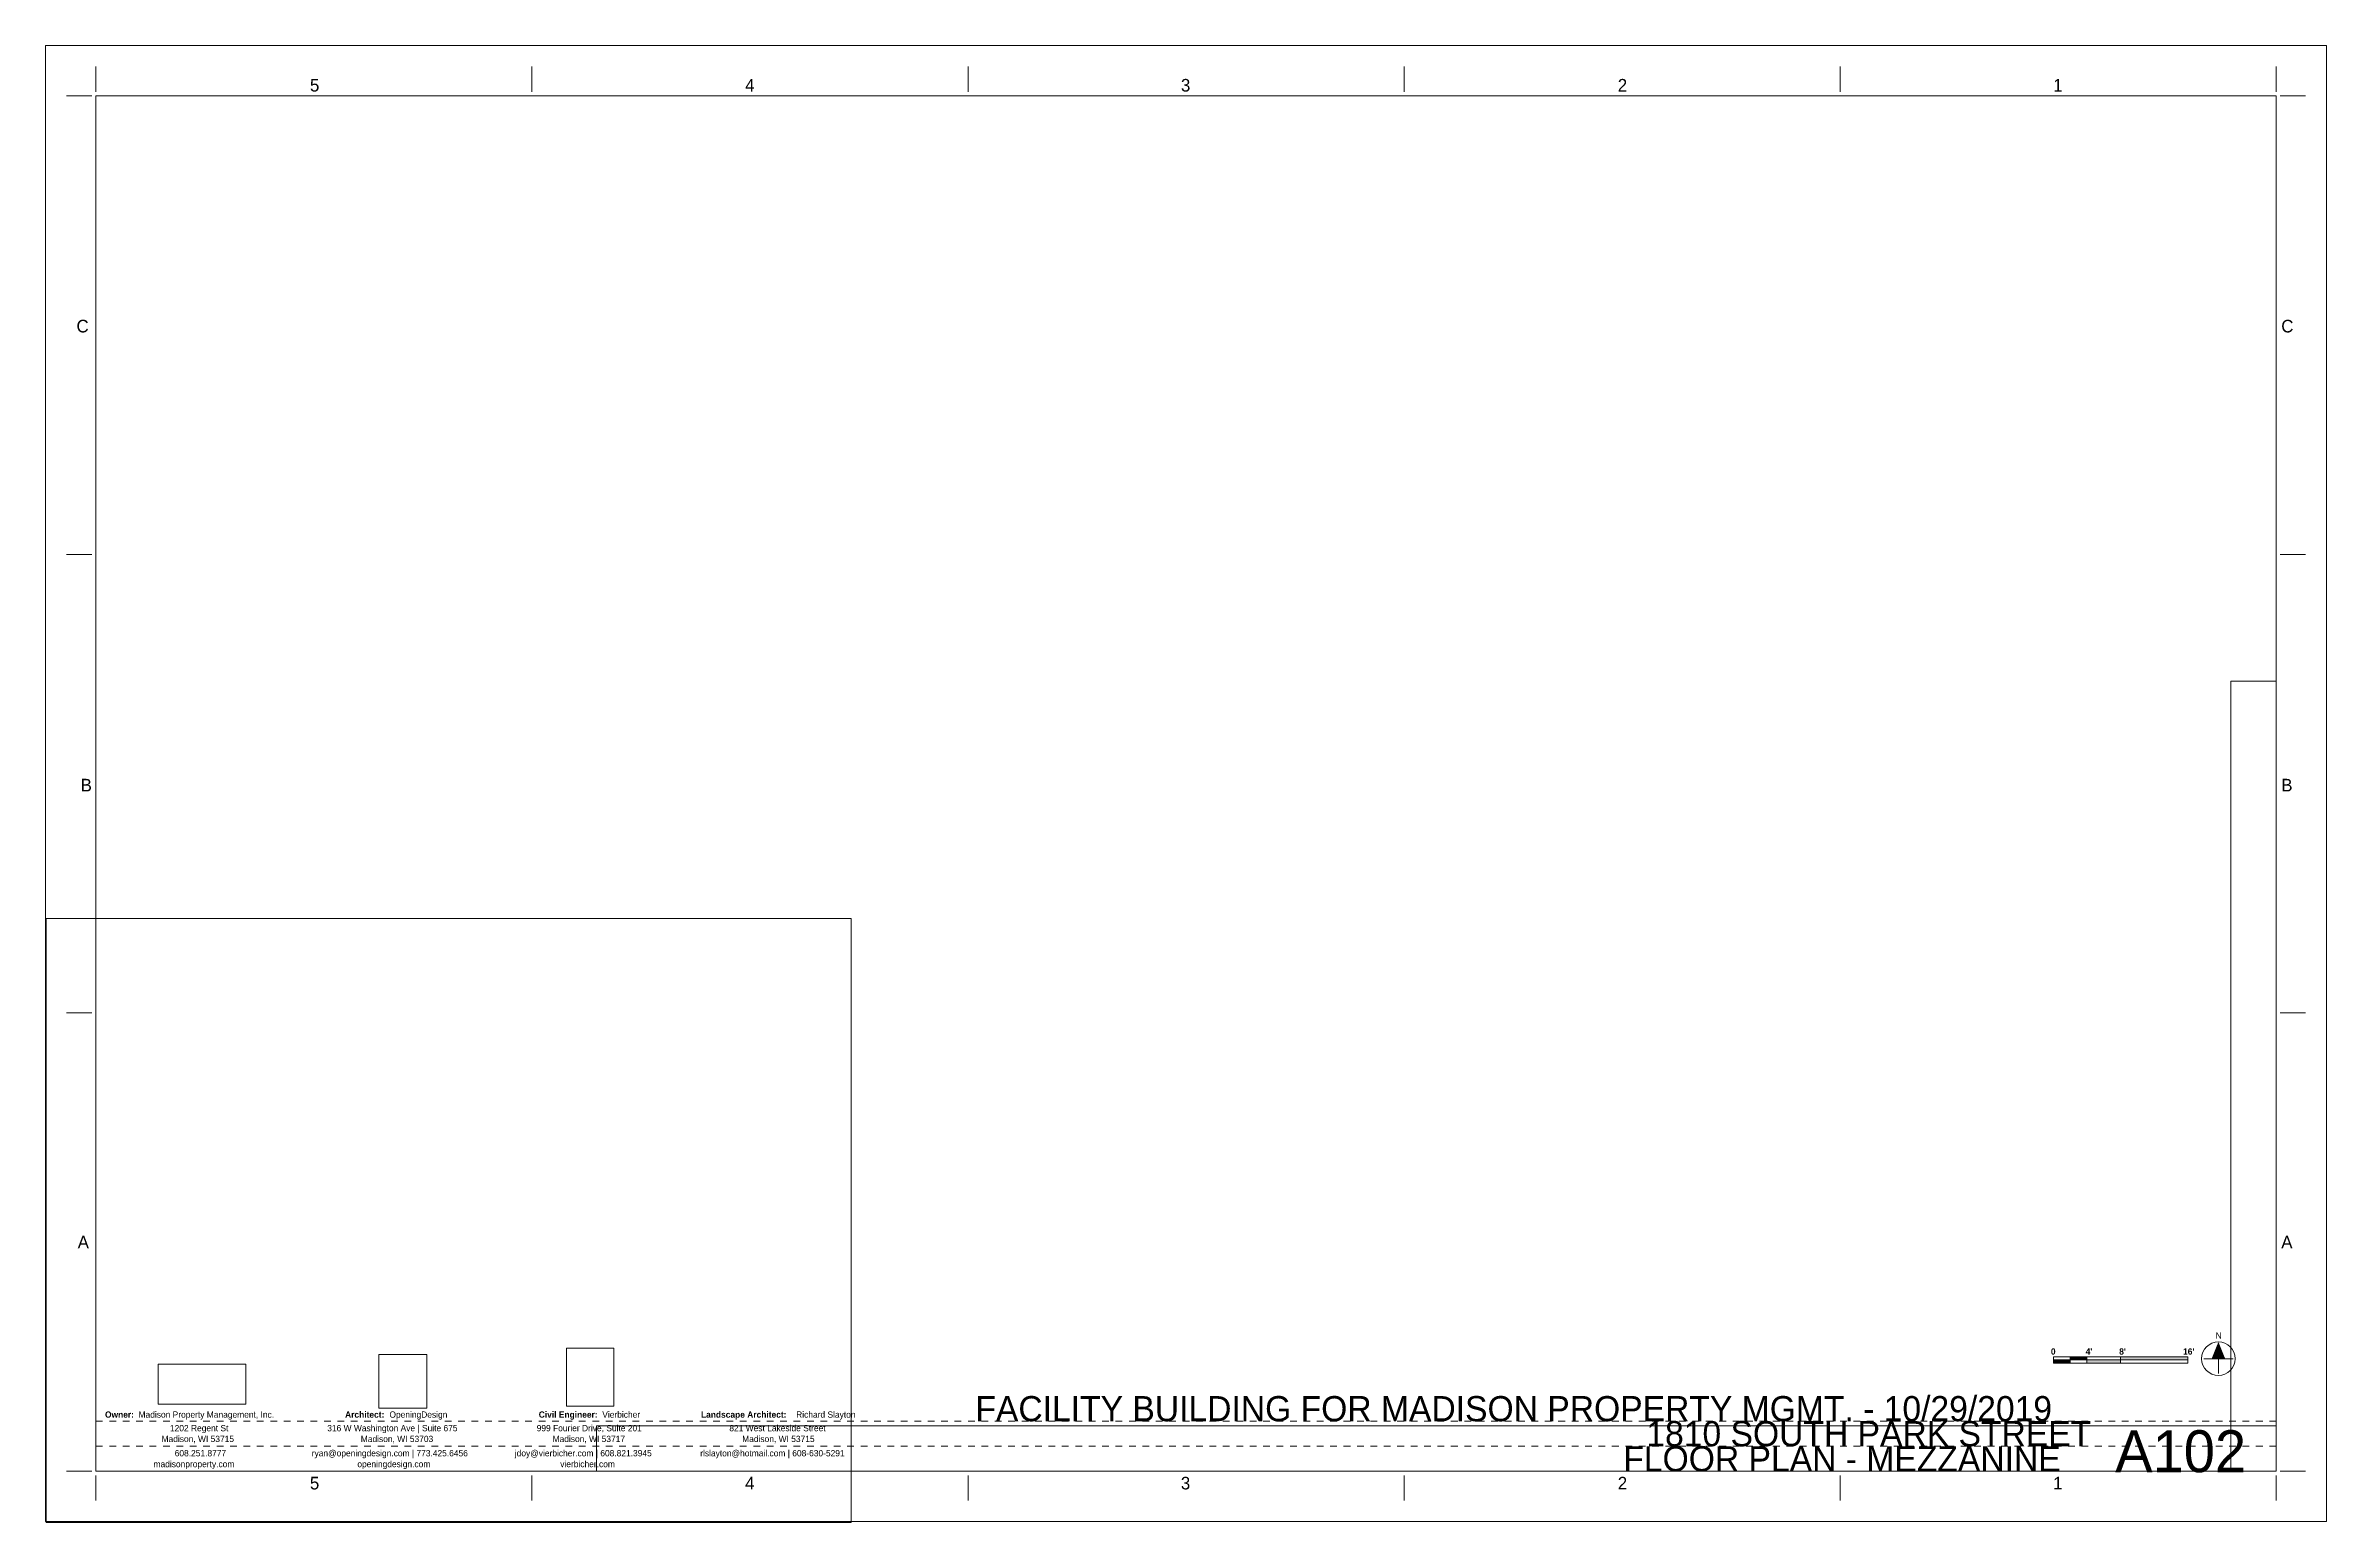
# Paper-space layout 'Layout1' of a CAD drawing. Header units: inches. Extents: x 0 to 34, y 0 to 22.
import ezdxf

# ---------------------------------------------------------------- set-up
doc = ezdxf.new("R2010")
doc.units = ezdxf.units.IN
doc.header["$MEASUREMENT"] = 0
doc.linetypes.add('Dot 1_32_', pattern=[0.03125, 0, -0.03125])
for name, color, linetype, lineweight in [('A-ANNO-NOTE', 131, 'Continuous', 9), ('G-ANNO-TTLB', 6, 'Continuous', 9), ('G-ANNO-TTLB-MEDM', 33, 'Continuous', 20)]:
    doc.layers.add(name, color=color, linetype=linetype, lineweight=lineweight)
doc.styles.add('Arial_2', font='arial.ttf', dxfattribs={"height": 0.09375})
doc.styles.add('Century Gothic_2', font='', dxfattribs={"height": 0.1875})
doc.styles.add('Century Gothic_3', font='', dxfattribs={"height": 0.09375})
doc.styles.add('Century Gothic_4', font='', dxfattribs={"height": 0.625})
doc.styles.add('Century Gothic_5', font='', dxfattribs={"height": 0.375})
doc.styles.add('Century Gothic_B_1', font='', dxfattribs={"height": 0.09375})
doc.styles.get('Century Gothic_2').set_extended_font_data('Century Gothic')
doc.styles.get('Century Gothic_3').set_extended_font_data('Century Gothic')
doc.styles.get('Century Gothic_4').set_extended_font_data('Century Gothic')
doc.styles.get('Century Gothic_5').set_extended_font_data('Century Gothic')
doc.styles.get('Century Gothic_B_1').set_extended_font_data('Century Gothic', bold=True)
picture_1 = doc.add_image_def('image1.jpg', size_in_pixel=(244, 300))
picture_2 = doc.add_image_def('image2.jpg', size_in_pixel=(400, 182))
picture_3 = doc.add_image_def('image3.jpg', size_in_pixel=(547, 610))
picture_4 = doc.add_image_def('image4.jpg', size_in_pixel=(95, 1663))
picture_5 = doc.add_image_def('image5.jpg', size_in_pixel=(3536, 95))

# ---------------------------------------------------------------- blocks, each defined once
blk = doc.blocks.new('OD Title Block - 22x34 - Presentation - one-539370-FLOOR PLAN - MEZZANINE')
at = {"layer": 'G-ANNO-TTLB'}
for p, q in [((-0.01, 0.014), (-0.01, 22.014)), ((-0.01, 22.014), (33.99, 22.014)), ((-0.01, 22.014), (33.99, 22.014)), ((33.99, 0.014), (33.99, 22.014)), ((-0.01, 0.014), (33.99, 0.014))]:
    blk.add_line(p, q, dxfattribs=at)
at = {"layer": 'G-ANNO-TTLB', "linetype": 'Dot 1_32_', "lineweight": 13}
for p, q in [((0.74, 1.51), (33.24, 1.51)), ((0.74, 1.137), (33.24, 1.137))]:
    blk.add_line(p, q, dxfattribs=at)
at = {"layer": 'G-ANNO-TTLB-MEDM'}
for p, q in [((0.74, 21.326), (0.74, 21.701)), ((7.24, 21.326), (7.24, 21.701)), ((13.74, 21.326), (13.74, 21.701)), ((20.24, 21.326), (20.24, 21.701)), ((26.74, 21.326), (26.74, 21.701)), ((33.24, 21.326), (33.24, 21.701)), ((0.677, 21.264), (0.302, 21.264)), ((0.74, 21.264), (0.74, 0.764)), ((0.74, 21.264), (33.24, 21.264)), ((33.24, 21.264), (33.24, 0.764)), ((33.302, 21.264), (33.677, 21.264)), ((0.677, 14.43), (0.302, 14.43)), ((33.302, 14.43), (33.677, 14.43)), ((0.677, 7.597), (0.302, 7.597)), ((33.302, 7.597), (33.677, 7.597)), ((0.677, 0.764), (0.302, 0.764)), ((0.74, 0.764), (33.24, 0.764)), ((0.74, 0.701), (0.74, 0.326)), ((7.24, 0.701), (7.24, 0.326)), ((13.74, 0.701), (13.74, 0.326)), ((20.24, 0.701), (20.24, 0.326)), ((26.74, 0.701), (26.74, 0.326)), ((33.24, 0.701), (33.24, 0.326)), ((33.302, 0.764), (33.677, 0.764))]:
    blk.add_line(p, q, dxfattribs=at)
at = {"layer": 'G-ANNO-TTLB', "attachment_point": 1}
for s, insert, char_height, width, style in [('5', (3.93, 21.517), 0.188, 0.17675, 'Century Gothic_2'), ('4', (10.418, 21.517), 0.188, 0.17675, 'Century Gothic_2'), ('3', (16.914, 21.517), 0.188, 0.17675, 'Century Gothic_2'), ('2', (23.426, 21.517), 0.188, 0.17675, 'Century Gothic_2'), ('1', (29.918, 21.517), 0.188, 0.17675, 'Century Gothic_2'), ('C', (0.45, 17.926), 0.188, 0.25881, 'Century Gothic_2'), ('C', (33.317, 17.926), 0.188, 0.25881, 'Century Gothic_2'), ('B', (0.512, 11.084), 0.188, 0.18306, 'Century Gothic_2'), ('B', (33.317, 11.084), 0.188, 0.18306, 'Century Gothic_2'), ('A', (0.468, 4.273), 0.188, 0.23672, 'Century Gothic_2'), ('A', (33.317, 4.273), 0.188, 0.23672, 'Century Gothic_2'), ('Owner: ', (0.875, 1.654), 0.0937, 0.606, 'Century Gothic_B_1'), ('Madison Property Management, Inc.', (1.375, 1.654), 0.09375, 2.88481, 'Century Gothic_3'), ('1202 Regent St', (1.843, 1.452), 0.09375, 1.14572, 'Century Gothic_3'), ('316 W Washington Ave | Suite 675', (4.188, 1.452), 0.09375, 2.65756, 'Century Gothic_3'), ('Architect: ', (4.454, 1.654), 0.09375, 0.80169, 'Century Gothic_B_1'), ('OpeningDesign', (5.115, 1.654), 0.09375, 1.212, 'Century Gothic_3'), ('999 Fourier Drive, Suite 201', (7.31, 1.452), 0.09375, 2.02316, 'Century Gothic_3'), ('Civil Engineer: ', (7.341, 1.654), 0.09375, 1.14888, 'Century Gothic_B_1'), ('Vierbicher', (8.288, 1.654), 0.0937, 0.79538, 'Century Gothic_3'), ('Landscape Architect: ', (9.759, 1.654), 0.09375, 1.72016, 'Century Gothic_B_1'), ('821 West Lakeside Street', (10.182, 1.452), 0.09375, 1.90637, 'Century Gothic_3'), ('Richard Slayton', (11.178, 1.654), 0.09375, 1.21516, 'Century Gothic_3'), ('Madison, WI 53715', (1.718, 1.291), 0.09375, 1.44556, 'Century Gothic_3'), ('608.251.8777', (1.914, 1.078), 0.09375, 0.97212, 'Century Gothic_3'), ('ryan@openingdesign.com | 773.425.6456', (3.957, 1.078), 0.09375, 3.21937, 'Century Gothic_3'), ('Madison, WI 53703', (4.688, 1.291), 0.09375, 1.44556, 'Century Gothic_3'), ('jdoy@vierbicher.com | 608.821.3945', (6.984, 1.078), 0.09375, 2.80906, 'Century Gothic_3'), ('Madison, WI 53717', (7.547, 1.291), 0.09375, 1.44556, 'Century Gothic_3'), ('rlslayton@hotmail.com | 608-630-5291', (9.748, 1.078), 0.09375, 2.96056, 'Century Gothic_3'), ('Madison, WI 53715', (10.373, 1.291), 0.09375, 1.44556, 'Century Gothic_3'), ('madisonproperty.com', (1.598, 0.916), 0.09375, 1.73909, 'Century Gothic_3'), ('openingdesign.com', (4.637, 0.916), 0.09375, 1.57181, 'Century Gothic_3'), ('vierbicher.com', (7.661, 0.916), 0.09375, 1.17097, 'Century Gothic_3'), ('3', (16.913, 0.679), 0.188, 0.17675, 'Century Gothic_2'), ('2', (23.426, 0.679), 0.188, 0.17675, 'Century Gothic_2'), ('5', (3.929, 0.679), 0.188, 0.17675, 'Century Gothic_2'), ('4', (10.417, 0.679), 0.188, 0.17675, 'Century Gothic_2'), ('1', (29.917, 0.679), 0.188, 0.17675, 'Century Gothic_2')]:
    blk.add_mtext(s, dxfattribs=dict(at, insert=insert, char_height=char_height, width=width, style=style))
at = {"layer": 'G-ANNO-TTLB'}
image = blk.add_image(picture_4, insert=(32.567, 0.764), size_in_units=(0.673, 11.775), dxfattribs=at)
image.dxf.flags = 7
image = blk.add_image(picture_3, insert=(4.955, 1.701), size_in_units=(0.719, 0.802), dxfattribs=at)
image.dxf.flags = 7
image = blk.add_image(picture_1, insert=(7.756, 1.732), size_in_units=(0.703, 0.865), dxfattribs=at)
image.dxf.flags = 7
image = blk.add_image(picture_2, insert=(1.667, 1.762), size_in_units=(1.305, 0.594), dxfattribs=at)
image.dxf.flags = 7
image = blk.add_image(picture_5, insert=(8.203, 0.764), size_in_units=(25.037, 0.673), dxfattribs=at)
image.dxf.flags = 7
blk = doc.blocks.new('Graphic_Scale_Multi_4727 - 1-8-605179-FLOOR PLAN - MEZZANINE')
at = {"layer": 'A-ANNO-NOTE'}
for points in [[(-1.756, 0), (-1.756, -0.049), (-2.006, -0.049), (-2.006, 0)], [(-1.506, 0.049), (-1.506, 0), (-1.756, 0), (-1.756, 0.049)], [(0, 0.049), (0, 0), (-1.006, 0), (-1.006, 0.049)], [(-1.006, 0), (-1.006, -0.049), (-1.506, -0.049), (-1.506, 0)]]:
    blk.add_hatch(color=256, dxfattribs=at).paths.add_polyline_path(points, flags=0)
for p, q in [((-2.006, 0.049), (0, 0.049)), ((-2.006, -0.049), (-2.006, 0.049)), ((-2.006, 0), (0, 0)), ((-1.756, 0.049), (-1.756, -0.049)), ((-1.506, 0.049), (-1.506, -0.049)), ((-1.006, -0.049), (-1.006, 0.049)), ((0, 0.049), (0, -0.049)), ((-2.006, -0.049), (0, -0.049))]:
    blk.add_line(p, q, dxfattribs=at)
at = {"layer": 'A-ANNO-NOTE', "attachment_point": 1, "style": 'Century Gothic_B_1'}
for s, insert, char_height, width in [('\\fCentury Gothic|b1|i0|c0|p34|;0', (-2.043, 0.173), 0.09375, 0.09153), ("4'", (-1.525, 0.173), 0.0937, 0.12625), ("8'", (-1.025, 0.173), 0.0937, 0.12625), ("16'", (-0.073, 0.173), 0.0937, 0.21778)]:
    blk.add_mtext(s, dxfattribs=dict(at, insert=insert, char_height=char_height, width=width))
blk = doc.blocks.new('North Arrow - Top-605191-FLOOR PLAN - MEZZANINE')
at = {"layer": 'A-ANNO-NOTE'}
blk.add_hatch(color=256, dxfattribs=at).paths.add_polyline_path([(0, 0.25), (0.101, 0), (-0.101, 0)], flags=0)
for p, q in [((-0.219, 0), (0.219, 0)), ((0, 0.219), (0, -0.219))]:
    blk.add_line(p, q, dxfattribs=at)
blk.add_circle((0, 0), 0.25, dxfattribs=at)
at = {"layer": 'A-ANNO-NOTE', "insert": (-0.044, 0.393), "char_height": 0.0937, "width": 0.09784, "attachment_point": 1, "style": 'Arial_2'}
blk.add_mtext('N', dxfattribs=at)

psp = doc.layouts.get("Layout1")

# ---------------------------------------------------------------- block references
at = {"layer": 'A-ANNO-NOTE'}
for name, p in [('North Arrow - Top-605191-FLOOR PLAN - MEZZANINE', (32.38, 2.44)), ('Graphic_Scale_Multi_4727 - 1-8-605179-FLOOR PLAN - MEZZANINE', (31.926, 2.421))]:
    psp.add_blockref(name, p, dxfattribs=at)
at = {"layer": 'G-ANNO-TTLB'}
psp.add_blockref('OD Title Block - 22x34 - Presentation - one-539370-FLOOR PLAN - MEZZANINE', (0, 0), dxfattribs=at)

# ---------------------------------------------------------------- texts
at = {"layer": 'G-ANNO-TTLB', "attachment_point": 1}
for s, insert, char_height, width, style in [('FACILITY BUILDING FOR MADISON PROPERTY MGMT. - 10/29/2019', (13.85, 1.883), 0.375, 19.51194, 'Century Gothic_5'), ('1810 SOUTH PARK STREET', (23.852, 1.51), 0.375, 7.38878, 'Century Gothic_5'), ('A102', (30.841, 1.373), 0.625, 2.52816, 'Century Gothic_4'), ('FLOOR PLAN - MEZZANINE', (23.509, 1.136), 0.375, 7.80541, 'Century Gothic_5')]:
    psp.add_mtext(s, dxfattribs=dict(at, insert=insert, char_height=char_height, width=width, style=style))

# ---------------------------------------------------------------- viewports
at = {"layer": '0'}
psp.add_viewport(center=(6, 4.5), size=(12, 9), view_center_point=(6, 4.5), view_height=12, dxfattribs=at)

doc.saveas('drawing.dxf')
